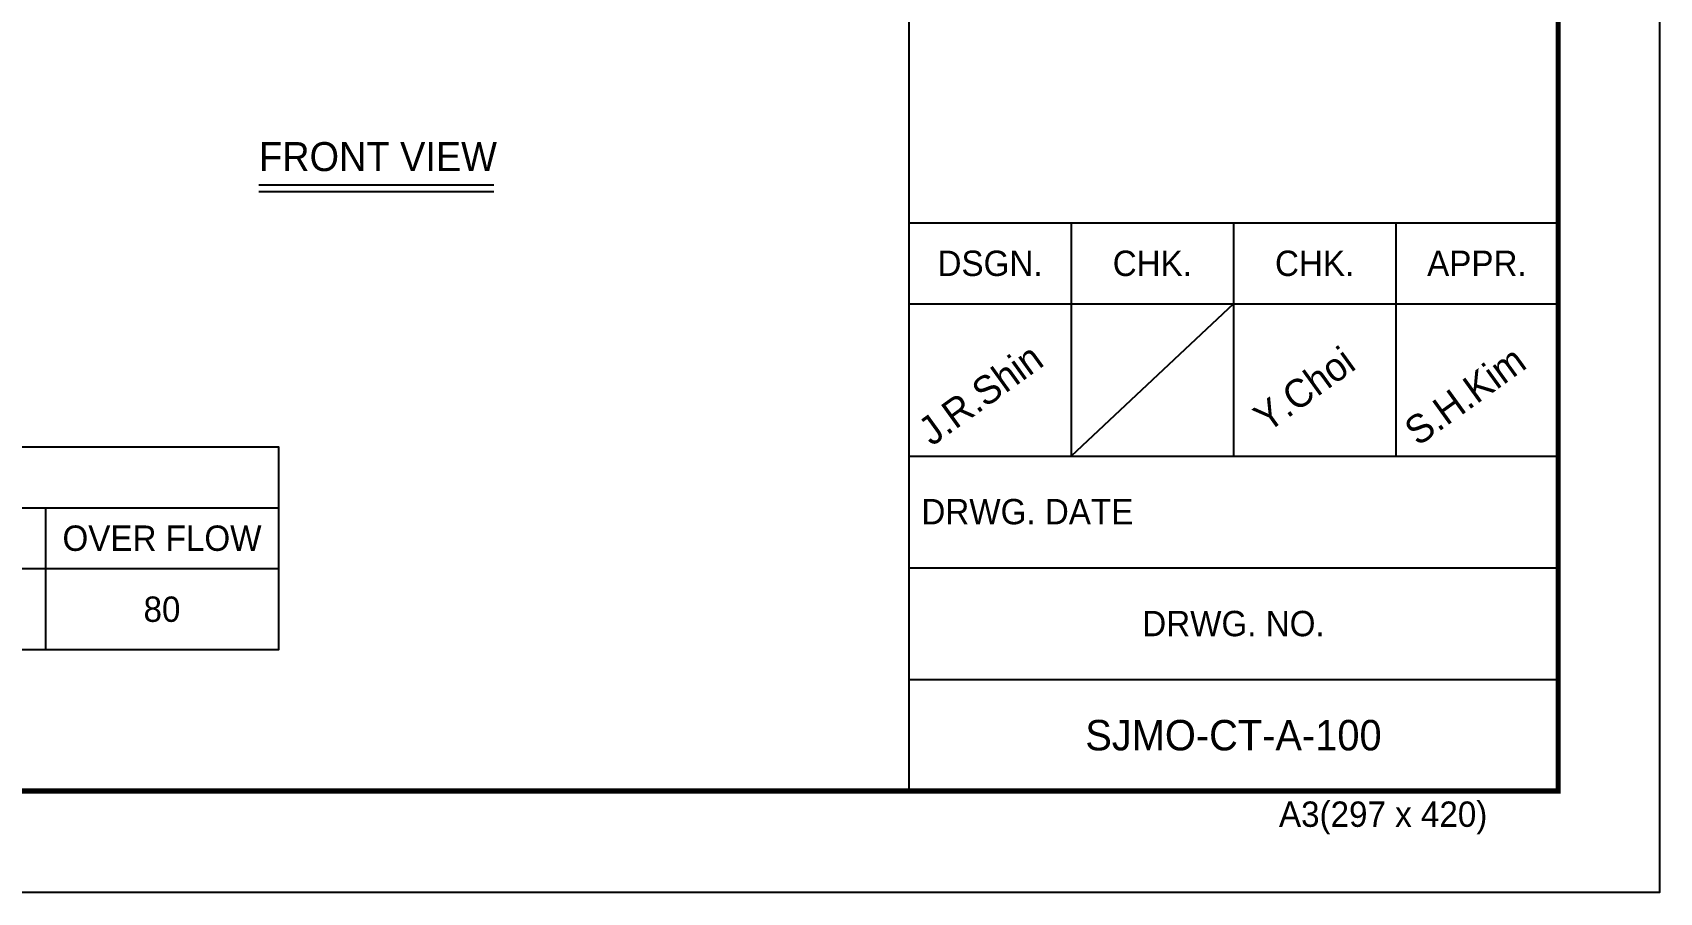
# Model space of a CAD drawing. Header units: millimetres. Extents: x -17070 to 46266, y -291348 to 34996.
# Drawn here: x 35035 to 46266, y 14201 to 20134 of the extents above; entities that cross this region are included whole.
import ezdxf
from ezdxf.enums import TextEntityAlignment as Align

# ---------------------------------------------------------------- set-up
doc = ezdxf.new("R2010")
doc.units = ezdxf.units.MM
for name, color, linetype in [('냉각탑_box', 1, 'Continuous'), ('냉각탑_form', 1, 'Continuous'), ('냉각탑_text', 3, 'Continuous')]:
    doc.layers.add(name, color=color, linetype=linetype)
doc.styles.add('돋움', font='Dotum.ttf')

msp = doc.modelspace()

# ---------------------------------------------------------------- linework, layer by layer
at = {"layer": 'Defpoints'}
msp.add_lwpolyline([(16858.5, 34996.1), (46265.7, 34996.1), (46265.7, 14201), (16858.5, 14201)], close=True, dxfattribs=at)
at = {"layer": '냉각탑_box'}
for p, q in [((36595.9, 19083.9), (38219.2, 19083.9)), ((36595.9, 19037.3), (38219.2, 19037.3)), ((31343.3, 16855.5), (36733.3, 16855.5)), ((35123.3, 16855.5), (35123.3, 15875.5)), ((21683.3, 16435.5), (36733.3, 16435.5))]:
    msp.add_line(p, q, dxfattribs=at)
msp.add_lwpolyline([(21683.3, 17275.5), (36733.3, 17275.5), (36733.3, 15875.5), (21683.3, 15875.5)], close=True, dxfattribs=at)
at = {"layer": '냉각탑_form'}
for p, q in [((41084.5, 27259.2), (41084.5, 14901.2)), ((41084.5, 18822.1), (45565.6, 18822.1)), ((42204.7, 18822.1), (42204.7, 17211.7)), ((43325, 18822.1), (43325, 17211.7)), ((44445.3, 18822.1), (44445.3, 17211.7)), ((41084.5, 18262), (45565.6, 18262)), ((43325, 18262), (42204.7, 17211.7)), ((41084.5, 17211.7), (45565.6, 17211.7)), ((41084.5, 16441.6), (45565.6, 16441.6)), ((41084.5, 15671.4), (45565.6, 15671.4))]:
    msp.add_line(p, q, dxfattribs=at)
at = {"layer": '냉각탑_form', "const_width": 35}
msp.add_lwpolyline([(17558.7, 34295.9), (17558.7, 14901.2), (45565.6, 14901.2), (45565.6, 34295.9)], close=True, dxfattribs=at)

# ---------------------------------------------------------------- texts
at = {"layer": '냉각탑_form', "style": '돋움'}
for s, p in [('DSGN.', (41644.6, 18542.1)), ('CHK.', (42764.9, 18542.1)), ('CHK.', (43885.2, 18542.1)), ('APPR.', (45005.4, 18542.1)), ('DRWG. NO.', (43325, 16056.5))]:
    msp.add_text(s, height=175.04, dxfattribs=at).set_placement(p, align=Align.MIDDLE_CENTER)
for s, height, p in [('DRWG. DATE', 175.04, (41170.7, 16741.1)), ('A3(297 x 420)', 175.043, (43639.1, 14653.6))]:
    msp.add_text(s, height=height, dxfattribs=at).set_placement(p)
at = {"layer": '냉각탑_text', "style": '돋움'}
for s, height, p in [('FRONT VIEW', 199.97, (37419.4, 19278.6)), ('OVER FLOW', 175, (35928.3, 16645.5)), ('80', 175, (35928.3, 16155.5)), ('SJMO-CT-A-100', 210.051, (43325, 15286.3))]:
    msp.add_text(s, height=height, dxfattribs=at).set_placement(p, align=Align.MIDDLE_CENTER)
for s, p in [('Y.Choi', (43558.1, 17369.3)), ('J.R.Shin', (41242.8, 17275.9)), ('S.H.Kim', (44599.3, 17275.9))]:
    msp.add_text(s, height=196.05, rotation=35.81856, dxfattribs=at).set_placement(p)

doc.saveas('drawing.dxf')
